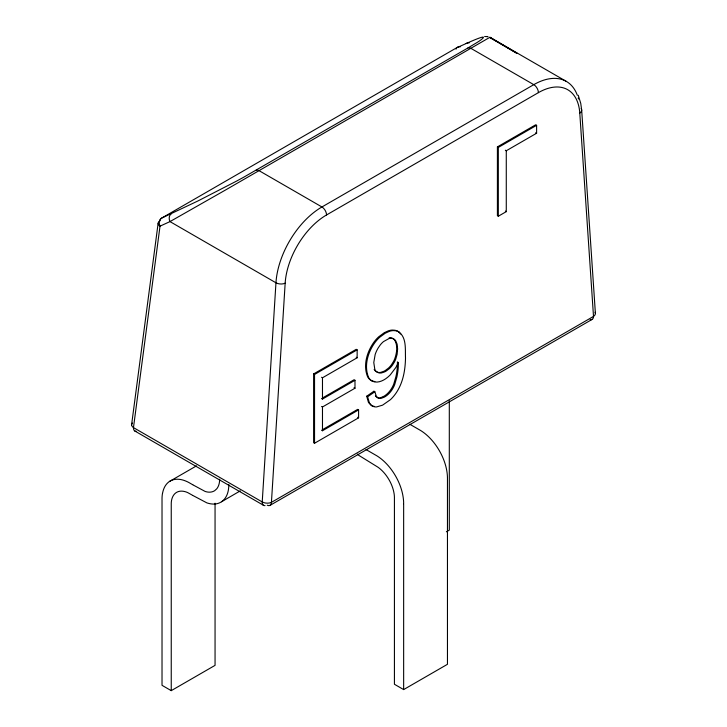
<?xml version="1.0" encoding="UTF-8"?>
<svg xmlns="http://www.w3.org/2000/svg" width="727" height="727" viewBox="0 0 727 727"><rect width="100%" height="100%" fill="white"/><g stroke="black" fill="none" stroke-linecap="round" stroke-linejoin="round"><path stroke-width="1.09" d="M215.056 503.202L215.056 665.359L171.245 690.65L162.021 685.325L162.021 498.622A39.185 22.628 60 0 1 162.484 493.415M403.649 504.193L403.649 689.587L447.459 664.296L447.459 478.648M219.663 479.202L219.481 481.801A24.364 14.067 60 0 1 219.136 483.746L218.872 484.718A26.399 15.24 60 0 1 216.71 488.853L214.756 490.625A26.645 15.385 60 0 1 209.694 492.161L208.803 492.152A25.172 14.531 60 0 1 205.041 491.397L193.237 485.036M590.16 319.598A6.525 3.762 60 0 0 593.505 316.409L579.782 113.085A58.669 33.869 -60 0 0 538.398 92.647L326.541 214.956A58.669 33.869 -60 0 0 285.166 283.185L271.435 502.348A6.525 3.762 60 0 1 267.236 505.229M131.596 424.786L158.123 223.343M136.312 431.293A6.525 3.762 -60 0 1 133.477 427.612L160.013 226.161L169.982 221.599L225.652 189.929L489.925 37.277L517.124 53.444L489.58 37.431M374.369 406.375A20.756 11.986 -60 0 1 370.952 405.203L368.471 402.422L366.699 396.233L373.923 391.226L374.841 391.762L376.35 396.315L378.222 398.078A11.859 6.852 -60 0 0 381.066 398.369L384.129 397.233A16.648 9.615 -60 0 0 390.581 391.798A16.439 9.487 -60 0 0 394.679 384.619L396.851 377.159A61.077 35.259 -60 0 0 397.269 375.087A52.399 30.252 -60 0 0 398.36 364.154L398.314 362.5L397.396 361.964M398.314 362.5A22.873 13.204 -60 0 1 395.733 367.635L390.408 374.696A22.61 13.05 -60 0 1 387.355 377.513C382.865 381.202 375.977 384.174 370.725 380.194A24.754 14.295 -60 0 1 367.608 376.777C362.937 365.39 366.899 352.041 373.769 342.372A24.018 13.868 -60 0 1 378.64 336.865L384.265 332.712L388.463 330.794A26.254 15.158 -60 0 1 392.389 330.067L394.852 330.231A25.981 15.003 -60 0 1 398.123 331.494C406.875 337.001 405.093 349.251 405.502 358.12C405.266 369.071 403.512 380.303 398.014 389.936A25.781 14.885 -60 0 1 394.479 395.215A25.418 14.676 -60 0 1 390.435 399.668L382.593 405.148L376.586 406.929A20.756 11.986 -60 0 1 371.879 405.739L369.398 402.958L367.626 396.76L374.841 391.762M221.535 501.757L240.292 490.861M467.915 47.973L477.048 42.502A47.491 2.263 -28.1 0 0 480.338 40.339C494.687 29.598 454.439 49.163 457.419 47.337L161.548 218.164A6.525 3.762 60 0 0 160.013 220.844A6.525 3.753 7.5 0 0 160.013 226.161A6.525 5.125 65.4 0 1 161.548 218.164L197.998 200.934L236.375 181.196A47.491 2.263 -28.1 0 0 243.754 177.188L467.915 47.973A6.525 3.762 60 0 1 470.987 48.4L533.791 84.659A65.185 37.631 -60 0 1 577.302 95.21M506.274 150.753L506.274 211.639L498.322 216.219L497.404 215.692L497.404 146.89L535.681 124.79L536.608 125.317L536.608 133.241L506.274 150.753L505.347 150.225M497.404 146.89L498.322 147.417L536.608 125.317M322.534 429.648L357.675 409.365L358.593 409.901L358.593 417.816L314.537 443.252L313.619 442.725L313.619 373.923L356.23 349.314L357.148 349.851L357.148 357.775L322.479 377.786L321.561 377.258M313.619 373.923L314.537 374.45L357.148 349.851M169.373 481.519L196.49 465.871M322.515 397.969L354.058 379.758L354.985 380.294L354.985 388.218L322.479 406.975L321.561 406.448M321.561 398.523L322.479 399.059L354.985 380.294M321.561 430.211L322.479 430.748L358.593 409.901M270.09 505.338L592.151 319.389M446.378 531.801L449.304 530.119L449.304 400.722M383.211 396.697L380.139 397.833A11.859 6.852 -60 0 1 377.295 397.551L376.159 396.724M489.916 37.277L565.969 81.188M484.636 36.504L487.999 36.641L486.781 36.468M374.878 381.584L372.033 380.893M392.071 338.119L391.135 337.855A14.458 8.342 -60 0 0 389.127 337.81M409.819 424.268L420.551 430.457A38.849 22.428 60 0 1 422.487 431.729A41.321 23.855 60 0 1 426.195 434.582A39.013 22.528 60 0 1 446.951 471.832A39.185 22.628 60 0 1 447.45 477.584L447.459 478.384M366.017 449.559L376.74 455.747A38.849 22.428 60 0 1 378.685 457.019A41.321 23.855 60 0 1 382.384 459.873A39.013 22.528 60 0 1 403.14 497.123A39.185 22.628 60 0 1 403.649 502.875L403.649 503.675M192.828 484.809L188.929 482.555A38.849 22.428 60 0 0 186.993 481.592A41.321 23.855 60 0 0 183.286 480.165A39.013 22.528 60 0 0 162.53 493.451M193.009 495.56L206.868 502.875A41.021 23.682 60 0 0 211.166 503.893L212.566 504.029A38.004 21.937 60 0 0 216.691 503.766A39.403 22.746 60 0 0 225.243 498.068L225.979 496.923A37.668 21.746 60 0 0 228.523 489.089L228.814 486.072A69.319 40.021 60 0 0 228.878 484.6M535.681 132.705L536.608 133.241M505.347 211.103L506.274 211.639M356.23 357.239L357.148 357.775M354.058 387.682L354.985 388.218M366.699 396.233L367.626 396.76M357.675 417.289L358.593 417.816M134.704 430.929L263.447 505.265M192.6 495.323L187.848 492.679A24.791 14.313 60 0 0 184.931 491.616A26.181 15.113 60 0 0 171.517 500.567A26.563 15.34 60 0 0 171.245 504.129L171.245 690.65M403.649 689.587L394.425 684.261L394.425 497.741A26.563 15.34 60 0 0 394.125 493.851A26.181 15.113 60 0 0 380.739 469.424A24.791 14.313 60 0 0 377.822 467.116L358.811 455.356A41.021 23.682 60 0 1 357.357 454.121M399.068 332.194L400.741 334.002M375.895 396.442L375.432 395.779M578.256 95.255L580.746 103.37L581.682 110.15L595.404 313.464M374.169 392.462L373.923 391.226M397.405 362.355L397.433 363.627A52.399 30.252 -60 0 1 396.351 374.55A61.077 35.259 -60 0 1 395.924 376.622L393.752 384.092A16.439 9.487 -60 0 1 389.627 391.226A16.648 9.615 -60 0 1 383.211 396.651M498.322 147.417L498.322 216.219M322.479 377.786L322.479 399.059M322.479 406.975L322.479 430.748M314.537 374.45L314.537 443.252M578.201 98.009A65.185 37.631 -60 0 1 578.465 98.981M538.398 92.638A6.525 3.762 60 0 0 533.791 84.659L321.934 206.968A65.185 37.631 -60 0 0 275.96 282.776L262.229 501.948A6.525 3.762 -60 0 0 265.055 505.628M326.541 214.956A6.525 3.762 60 0 0 321.934 206.968L259.13 170.709A6.525 3.762 60 0 0 256.058 170.291M132.405 423.032A6.525 3.753 7.5 0 0 133.477 427.612L262.229 501.948A6.525 3.471 3.6 0 0 271.435 502.348L593.505 316.409A6.525 4.035 -3.9 0 0 595.095 312.256M171.517 213.593A6.525 5.125 65.4 0 0 169.982 221.599L275.951 282.785A6.525 3.471 3.6 0 0 285.157 283.185M581.146 108.568A6.525 4.035 -3.9 0 1 579.782 113.085M466.134 43.493A6.525 5.498 66.2 0 1 469.142 42.92M456.038 49.118A6.525 3.762 60 0 1 457.419 47.337A6.525 5.498 66.2 0 1 460.418 46.764M374.16 369.389A16.494 9.524 -60 0 0 375.814 371.333L377.567 372.242A15.412 8.897 -60 0 0 380.639 372.388L383.611 371.388A21.01 12.132 -60 0 0 385.537 370.325L388.5 368.053A14.958 8.633 -60 0 0 391.589 364.545L393.362 361.728A15.576 8.997 -60 0 0 394.806 358.638C396.824 352.877 397.878 345.879 394.816 340.3A16.576 9.569 -60 0 0 393.77 339.127A17.593 10.16 -60 0 0 392.516 338.309M399.041 332.03A25.981 15.003 -60 0 0 395.77 330.767L393.307 330.594A26.254 15.158 -60 0 0 389.39 331.33L385.192 333.248L379.558 337.392A24.018 13.868 -60 0 0 374.687 342.908C367.817 352.568 363.863 365.926 368.534 377.304A24.754 14.295 -60 0 0 371.642 380.721M397.596 348.969L397.133 354.249L395.733 359.174A15.576 8.997 -60 0 1 394.279 362.255L392.507 365.072A14.958 8.633 -60 0 1 389.427 368.589L386.464 370.861A21.01 12.132 -60 0 1 384.538 371.924L381.566 372.915A15.412 8.897 -60 0 1 378.485 372.769L376.74 371.86A16.494 9.524 -60 0 1 374.832 369.425L373.778 362.528L375.159 354.549A18.629 10.76 -60 0 1 377.34 349.46A19.874 11.478 -60 0 1 378.258 347.851L380.23 344.989A15.249 8.806 -60 0 1 383.565 341.563L388.963 338.573A14.458 8.342 -60 0 1 392.062 338.382L393.434 338.837A17.593 10.16 -60 0 1 394.688 339.663A16.576 9.569 -60 0 1 395.733 340.836L397.133 344.216L397.596 348.969"/></g></svg>
